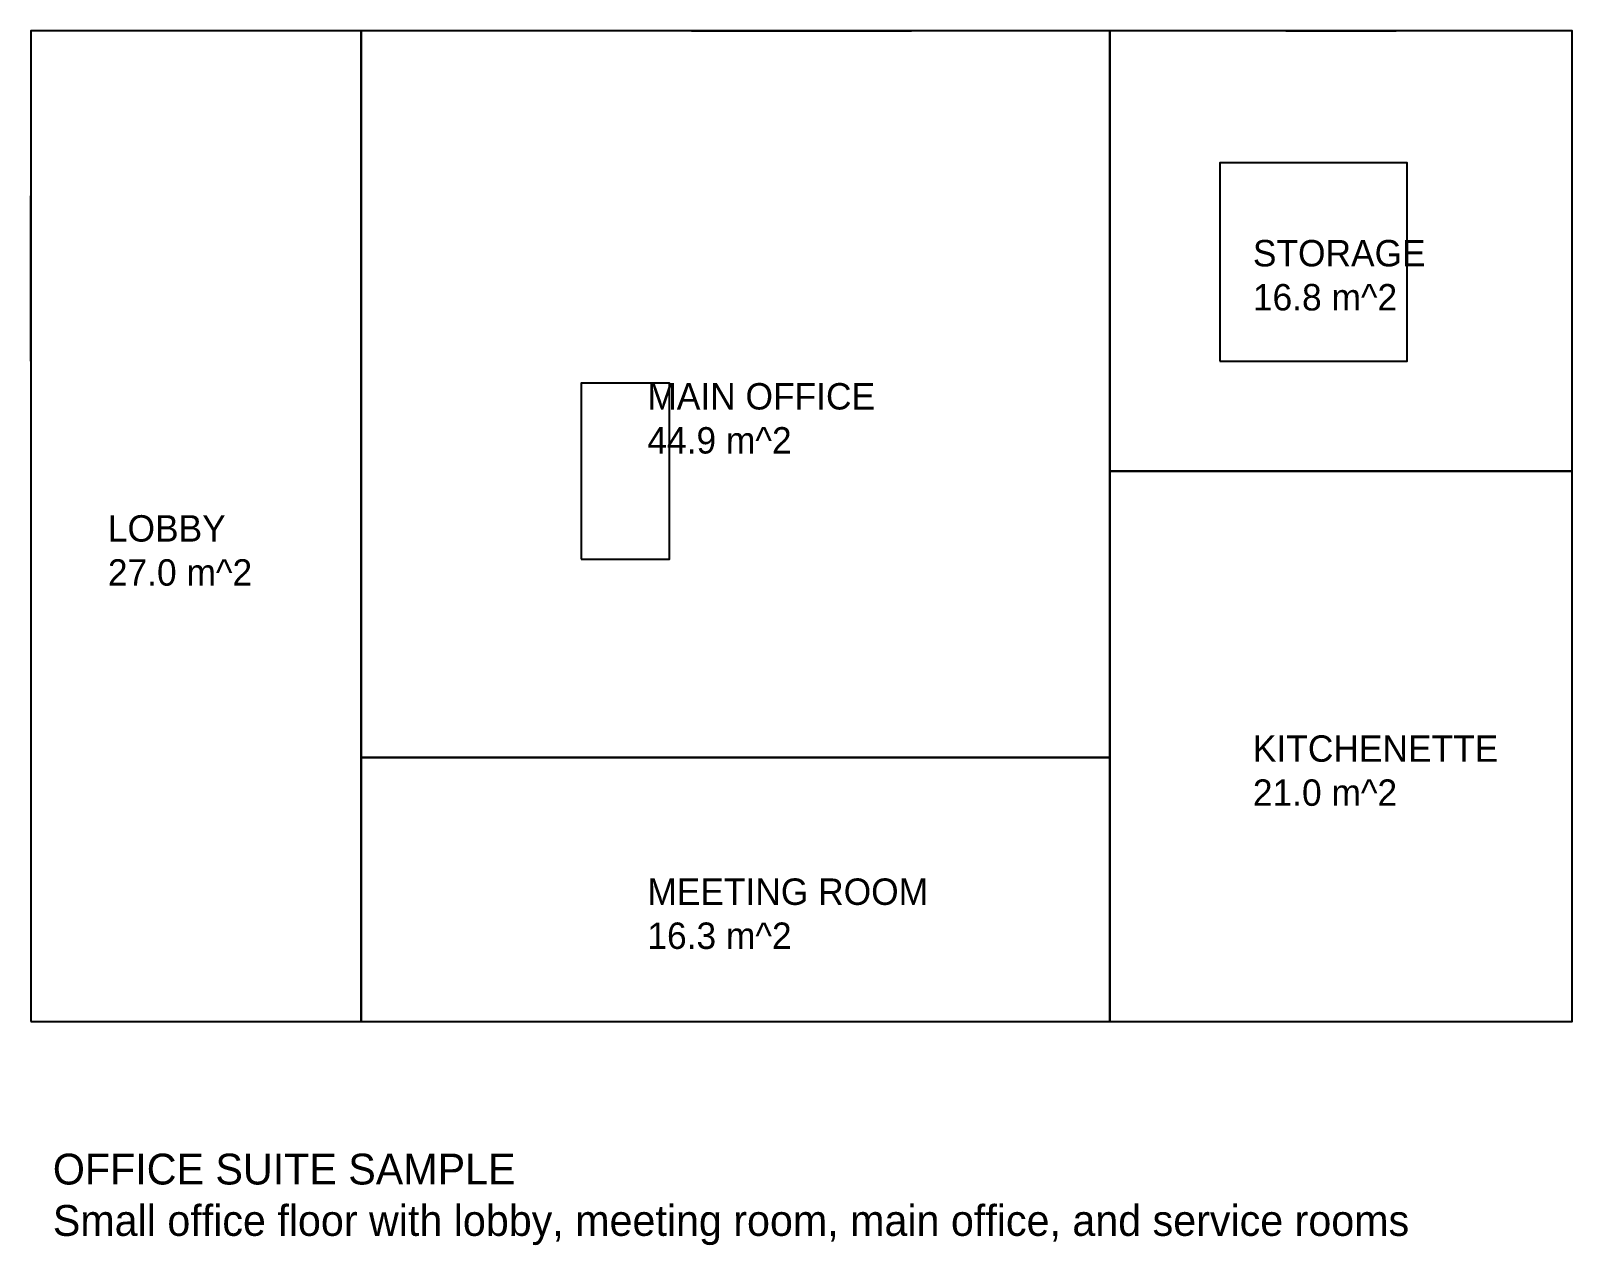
# Model space of a CAD drawing. Header units: metres. Extents: x 0 to 14, y -2 to 9.
import ezdxf

# ---------------------------------------------------------------- set-up
doc = ezdxf.new("R2010")
doc.units = ezdxf.units.M
for name, color, linetype in [('EXIT', 1, 'Continuous'), ('OBSTACLE', 6, 'Continuous'), ('SPACE_KITCHENETTE', 4, 'Continuous'), ('SPACE_LOBBY', 4, 'Continuous'), ('SPACE_MAIN_OFFICE', 4, 'Continuous'), ('SPACE_MEETING_ROOM', 4, 'Continuous'), ('SPACE_STORAGE', 4, 'Continuous'), ('TEXT', 2, 'Continuous'), ('WALLS', 7, 'Continuous'), ('WINDOWS', 5, 'Continuous')]:
    doc.layers.add(name, color=color, linetype=linetype)

msp = doc.modelspace()

# ---------------------------------------------------------------- linework, layer by layer
at = {"layer": 'EXIT'}
for p, q in [((11.4, 9), (12.4, 9)), ((0.9, 0), (1.9, 0))]:
    msp.add_line(p, q, dxfattribs=at)
at = {"layer": 'OBSTACLE'}
for points in [[(10.8, 6), (12.5, 6), (12.5, 7.8), (10.8, 7.8)], [(5, 4.2), (5.8, 4.2), (5.8, 5.8), (5, 5.8)]]:
    msp.add_lwpolyline(points, close=True, dxfattribs=at)
at = {"layer": 'SPACE_KITCHENETTE'}
msp.add_lwpolyline([(9.8, 0), (14, 0), (14, 5), (9.8, 5)], close=True, dxfattribs=at)
at = {"layer": 'SPACE_LOBBY'}
msp.add_lwpolyline([(0, 0), (3, 0), (3, 9), (0, 9)], close=True, dxfattribs=at)
at = {"layer": 'SPACE_MAIN_OFFICE'}
msp.add_lwpolyline([(3, 2.4), (9.8, 2.4), (9.8, 9), (3, 9)], close=True, dxfattribs=at)
at = {"layer": 'SPACE_MEETING_ROOM'}
msp.add_lwpolyline([(3, 0), (9.8, 0), (9.8, 2.4), (3, 2.4)], close=True, dxfattribs=at)
at = {"layer": 'SPACE_STORAGE'}
msp.add_lwpolyline([(9.8, 5), (14, 5), (14, 9), (9.8, 9)], close=True, dxfattribs=at)
at = {"layer": 'WALLS'}
for p, q in [((11.4, 9), (0, 9)), ((0, 9), (0, 0)), ((3, 5), (3, 9)), ((9.8, 7.2), (9.8, 9)), ((14, 9), (12.4, 9)), ((14, 0), (14, 9)), ((9.8, 4.2), (9.8, 6.2)), ((9.8, 5), (14, 5)), ((3, 0), (3, 4)), ((9.8, 0), (9.8, 3.2)), ((3, 2.4), (6, 2.4)), ((7, 2.4), (9.8, 2.4)), ((0, 0), (0.9, 0)), ((1.9, 0), (14, 0))]:
    msp.add_line(p, q, dxfattribs=at)
at = {"layer": 'WINDOWS'}
for p, q in [((6, 9), (8, 9)), ((14, 6), (14, 7.6)), ((0, 6), (0, 7.5)), ((14, 1), (14, 2.5))]:
    msp.add_line(p, q, dxfattribs=at)

# ---------------------------------------------------------------- texts
at = {"layer": 'TEXT', "attachment_point": 1}
for s, insert, char_height in [('STORAGE\\P16.8 m^2', (11.1, 7.1), 0.24), ('MAIN OFFICE\\P44.9 m^2', (5.6, 5.8), 0.24), ('LOBBY\\P27.0 m^2', (0.7, 4.6), 0.24), ('KITCHENETTE\\P21.0 m^2', (11.1, 2.6), 0.24), ('MEETING ROOM\\P16.3 m^2', (5.6, 1.3), 0.24), ('OFFICE SUITE SAMPLE\\PSmall office floor with lobby, meeting room, main office, and service rooms', (0.2, -1.2), 0.28)]:
    msp.add_mtext(s, dxfattribs=dict(at, insert=insert, char_height=char_height))

doc.saveas('drawing.dxf')
